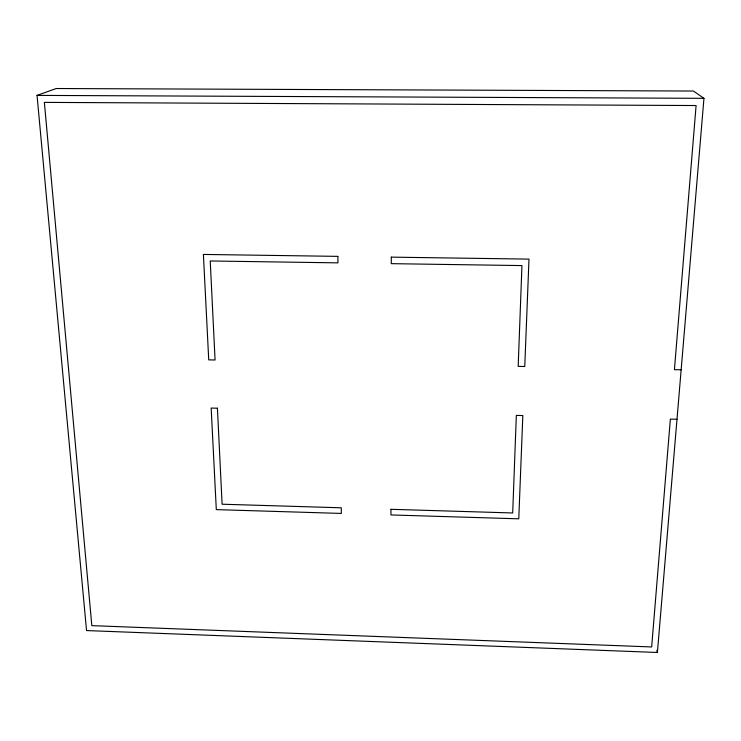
<?xml version="1.0" encoding="UTF-8"?>
<svg xmlns="http://www.w3.org/2000/svg" width="741" height="741" viewBox="0 0 741 741"><rect width="100%" height="100%" fill="white"/><g stroke="black" fill="none" stroke-linecap="round" stroke-linejoin="round"><path stroke-width="1.11" d="M657.406 652.478L703.95 98.331L693.446 91.041L56.205 88.522L37.05 95.394L86.54 630.563L657.406 652.478L656.832 650.246M37.05 95.394L703.95 98.331M681.146 369.805L674.421 369.657L696.095 105.537L44.367 102.388L91.828 625.636L651.663 646.949L670.364 419.11L676.996 419.267M390.97 509.299L390.97 514.939L518.774 518.83L522.831 415.553L516.338 415.405L512.689 512.967L390.97 509.299M391.294 257.136L391.285 263.657L521.951 265.584L518.181 366.378L524.767 366.517L528.991 259.118L391.294 257.136M337.868 256.367L203.395 254.432L208.73 359.867L215.066 359.996L210.231 260.971L337.952 262.86L337.868 256.367M217.419 408.208L211.166 408.059L216.307 509.623L341.332 513.43L341.258 507.798L222.105 504.213L217.419 408.208"/></g></svg>
